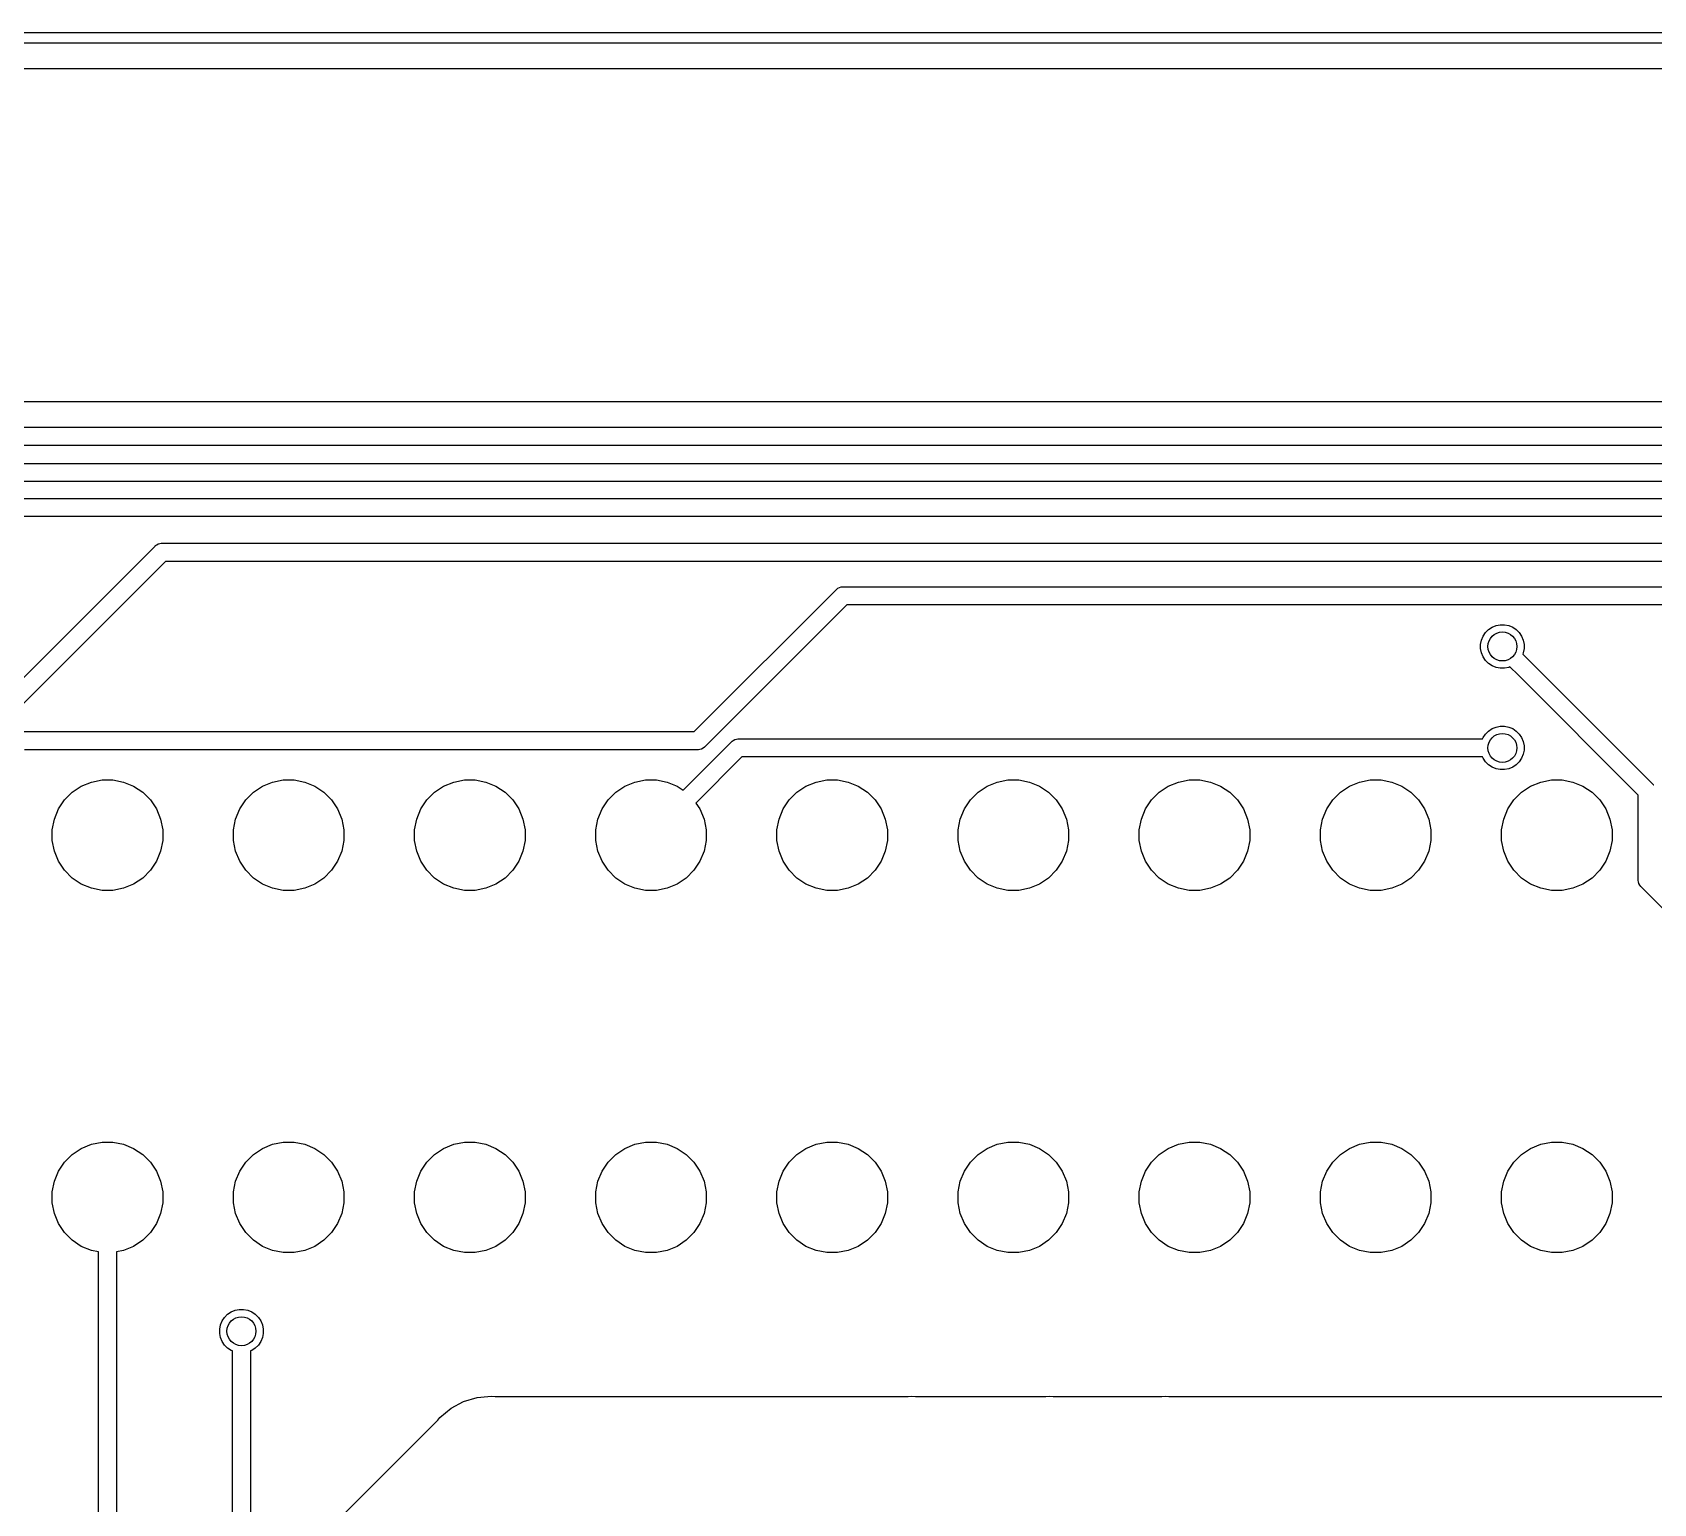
# Model space of a CAD drawing. Extents: x 3.36 to 8.33, y -5.94 to -3.6.
# Drawn here: x 5.56 to 6.44, y -4.399 to -3.599 of the extents above; entities that cross this region are included whole.
import ezdxf

# ---------------------------------------------------------------- set-up
doc = ezdxf.new("R2010")
doc.units = 0
doc.header["$MEASUREMENT"] = 0
doc.layers.add('BLACK', color=7, linetype='CONTINUOUS')

msp = doc.modelspace()

# ---------------------------------------------------------------- linework, layer by layer
at = {"layer": 'BLACK', "linetype": 'CONTINUOUS'}
for p, q in [((3.36629, -3.59941), (8.32663, -3.59941)), ((8.32382, -3.60531), (3.36909, -3.60531)), ((3.38484, -3.61909), (8.30807, -3.61909)), ((7.33757, -3.8002), (4.76283, -3.8002)), ((4.76205, -3.81398), (7.33834, -3.81398)), ((7.33654, -3.82382), (4.76385, -3.82382)), ((4.84079, -3.83366), (7.25566, -3.83366)), ((7.25387, -3.8435), (4.84259, -3.8435)), ((4.92021, -3.85267), (7.18412, -3.85267)), ((7.18232, -3.86251), (4.92201, -3.86251)), ((5.52552, -3.97933), (5.62627, -3.87858)), ((5.62627, -3.87858), (5.62642, -3.87839)), ((5.62642, -3.87839), (5.62661, -3.87824)), ((5.62661, -3.87824), (5.62717, -3.87778)), ((5.62661, -3.87824), (5.62661, -3.87824)), ((5.62717, -3.87778), (5.62803, -3.87732)), ((5.62717, -3.87778), (5.62717, -3.87778)), ((5.62717, -3.87778), (5.62717, -3.87778)), ((5.62803, -3.87732), (5.62896, -3.87704)), ((5.62896, -3.87704), (5.62968, -3.87697)), ((5.62968, -3.87697), (5.62992, -3.87694)), ((5.62968, -3.87697), (5.62968, -3.87697)), ((5.62992, -3.87694), (5.63016, -3.87697)), ((5.63016, -3.87697), (7.11393, -3.87697)), ((5.63196, -3.88681), (5.53121, -3.98756)), ((7.11213, -3.88681), (5.63196, -3.88681)), ((5.99669, -3.90186), (5.99725, -3.9014)), ((5.99725, -3.9014), (5.99811, -3.90094)), ((5.99811, -3.90094), (5.99904, -3.90066)), ((5.99904, -3.90066), (5.99976, -3.90059)), ((5.99976, -3.90059), (6, -3.90057)), ((5.99976, -3.90059), (5.99976, -3.90059)), ((6, -3.90057), (6.00024, -3.90059)), ((6.00024, -3.90059), (7.08736, -3.90059)), ((5.91922, -3.97933), (5.99635, -3.9022)), ((6.00204, -3.91043), (5.92491, -3.98756)), ((5.99635, -3.9022), (5.9965, -3.90202)), ((5.9965, -3.90202), (5.99669, -3.90186)), ((5.99669, -3.90186), (5.99669, -3.90186)), ((7.08557, -3.91043), (6.00204, -3.91043)), ((6.34691, -3.92963), (6.3478, -3.92748)), ((6.3478, -3.92748), (6.34909, -3.92554)), ((6.34909, -3.92554), (6.35074, -3.9239)), ((6.35074, -3.9239), (6.35267, -3.9226)), ((6.35267, -3.9226), (6.35482, -3.92171)), ((6.35482, -3.92171), (6.3571, -3.92126)), ((6.3571, -3.92126), (6.35943, -3.92126)), ((6.35943, -3.92126), (6.36171, -3.92171)), ((6.36171, -3.92171), (6.36386, -3.9226)), ((6.36386, -3.9226), (6.3658, -3.9239)), ((6.3658, -3.9239), (6.36744, -3.92554)), ((6.36744, -3.92554), (6.36873, -3.92748)), ((6.36873, -3.92748), (6.36962, -3.92963)), ((6.34646, -3.93191), (6.34691, -3.92963)), ((6.34646, -3.93423), (6.34646, -3.93191)), ((6.34691, -3.93652), (6.34646, -3.93423)), ((6.3478, -3.93867), (6.34691, -3.93652)), ((6.36962, -3.93652), (6.36935, -3.93719)), ((6.36962, -3.92963), (6.37008, -3.93191)), ((6.37008, -3.93423), (6.36962, -3.93652)), ((6.37008, -3.93191), (6.37008, -3.93423)), ((6.34909, -3.9406), (6.3478, -3.93867)), ((6.35074, -3.94225), (6.34909, -3.9406)), ((6.35267, -3.94354), (6.35074, -3.94225)), ((6.35482, -3.94443), (6.35267, -3.94354)), ((6.3571, -3.94488), (6.35482, -3.94443)), ((6.35943, -3.94488), (6.3571, -3.94488)), ((6.36171, -3.94443), (6.35943, -3.94488)), ((6.36239, -3.94415), (6.36171, -3.94443)), ((6.36677, -3.94853), (6.36239, -3.94415)), ((6.36935, -3.93719), (6.37373, -3.94157)), ((6.37373, -3.94157), (6.37373, -3.94157)), ((6.37373, -3.94157), (6.44032, -4.00816)), ((6.43209, -4.01385), (6.36677, -3.94853)), ((6.36677, -3.94853), (6.36677, -3.94853)), ((5.55358, -3.97933), (5.91922, -3.97933)), ((6.3478, -3.98259), (6.34909, -3.98066)), ((6.34909, -3.98066), (6.35074, -3.97901)), ((6.35074, -3.97901), (6.35267, -3.97772)), ((6.35267, -3.97772), (6.35482, -3.97683)), ((6.35482, -3.97683), (6.3571, -3.97638)), ((6.3571, -3.97638), (6.35943, -3.97638)), ((6.35943, -3.97638), (6.36171, -3.97683)), ((6.36171, -3.97683), (6.36386, -3.97772)), ((6.36386, -3.97772), (6.3658, -3.97901)), ((6.3658, -3.97901), (6.36744, -3.98066)), ((6.36744, -3.98066), (6.36873, -3.98259)), ((5.92102, -3.98917), (5.55537, -3.98917)), ((5.91317, -4.01116), (5.93945, -3.98488)), ((5.92126, -3.9892), (5.92102, -3.98917)), ((5.9215, -3.98917), (5.92126, -3.9892)), ((5.92222, -3.9891), (5.9215, -3.98917)), ((5.9215, -3.98917), (5.9215, -3.98917)), ((5.92315, -3.98882), (5.92222, -3.9891)), ((5.92401, -3.98836), (5.92315, -3.98882)), ((5.92476, -3.98775), (5.92401, -3.98836)), ((5.92491, -3.98756), (5.92476, -3.98775)), ((5.93945, -3.98488), (5.9396, -3.98469)), ((5.9396, -3.98469), (5.93979, -3.98454)), ((5.93979, -3.98454), (5.94034, -3.98409)), ((5.93979, -3.98454), (5.93979, -3.98454)), ((5.94034, -3.98409), (5.94035, -3.98408)), ((5.94035, -3.98408), (5.94121, -3.98362)), ((5.94121, -3.98362), (5.94213, -3.98334)), ((5.94213, -3.98334), (5.94286, -3.98327)), ((5.94286, -3.98327), (5.9431, -3.98324)), ((5.94286, -3.98327), (5.94286, -3.98327)), ((5.9431, -3.98324), (5.94334, -3.98327)), ((5.94334, -3.98327), (6.34752, -3.98327)), ((6.34752, -3.98327), (6.3478, -3.98259)), ((6.36873, -3.98259), (6.36962, -3.98474)), ((6.36962, -3.98474), (6.37008, -3.98703)), ((6.37008, -3.98935), (6.36962, -3.99163)), ((6.37008, -3.98703), (6.37008, -3.98935)), ((5.94514, -3.99311), (5.92013, -4.01812)), ((6.34752, -3.99311), (5.94514, -3.99311)), ((6.3478, -3.99378), (6.34752, -3.99311)), ((6.34909, -3.99572), (6.3478, -3.99378)), ((6.35074, -3.99736), (6.34909, -3.99572)), ((6.35267, -3.99866), (6.35074, -3.99736)), ((6.3658, -3.99736), (6.36386, -3.99866)), ((6.36744, -3.99572), (6.3658, -3.99736)), ((6.36873, -3.99378), (6.36744, -3.99572)), ((6.36962, -3.99163), (6.36873, -3.99378)), ((5.58623, -4.00899), (5.59169, -4.00673)), ((5.59169, -4.00673), (5.59748, -4.00557)), ((5.59748, -4.00557), (5.60339, -4.00557)), ((5.60339, -4.00557), (5.60919, -4.00673)), ((5.60919, -4.00673), (5.61465, -4.00899)), ((5.68465, -4.00899), (5.69011, -4.00673)), ((5.69011, -4.00673), (5.69591, -4.00557)), ((5.69591, -4.00557), (5.70182, -4.00557)), ((5.70182, -4.00557), (5.70761, -4.00673)), ((5.70761, -4.00673), (5.71307, -4.00899)), ((5.78308, -4.00899), (5.78854, -4.00673)), ((5.78854, -4.00673), (5.79433, -4.00557)), ((5.79433, -4.00557), (5.80024, -4.00557)), ((5.80024, -4.00557), (5.80604, -4.00673)), ((5.80604, -4.00673), (5.8115, -4.00899)), ((5.8815, -4.00899), (5.88696, -4.00673)), ((5.88696, -4.00673), (5.89276, -4.00557)), ((5.89276, -4.00557), (5.89867, -4.00557)), ((5.89867, -4.00557), (5.90446, -4.00673)), ((5.90446, -4.00673), (5.90992, -4.00899)), ((5.97993, -4.00899), (5.98539, -4.00673)), ((5.98539, -4.00673), (5.99118, -4.00557)), ((5.99118, -4.00557), (5.99709, -4.00557)), ((5.99709, -4.00557), (6.00289, -4.00673)), ((6.00289, -4.00673), (6.00835, -4.00899)), ((6.07835, -4.00899), (6.08381, -4.00673)), ((6.08381, -4.00673), (6.08961, -4.00557)), ((6.08961, -4.00557), (6.09552, -4.00557)), ((6.09552, -4.00557), (6.10131, -4.00673)), ((6.10131, -4.00673), (6.10677, -4.00899)), ((6.17678, -4.00899), (6.18224, -4.00673)), ((6.18224, -4.00673), (6.18803, -4.00557)), ((6.18803, -4.00557), (6.19394, -4.00557)), ((6.19394, -4.00557), (6.19974, -4.00673)), ((6.19974, -4.00673), (6.2052, -4.00899)), ((6.2752, -4.00899), (6.28066, -4.00673)), ((6.28066, -4.00673), (6.28646, -4.00557)), ((6.28646, -4.00557), (6.29237, -4.00557)), ((6.29237, -4.00557), (6.29816, -4.00673)), ((6.29816, -4.00673), (6.30362, -4.00899)), ((6.35482, -3.99955), (6.35267, -3.99866)), ((6.3571, -4), (6.35482, -3.99955)), ((6.35943, -4), (6.3571, -4)), ((6.36171, -3.99955), (6.35943, -4)), ((6.36386, -3.99866), (6.36171, -3.99955)), ((6.37363, -4.00899), (6.37909, -4.00673)), ((6.37909, -4.00673), (6.38488, -4.00557)), ((6.38488, -4.00557), (6.39079, -4.00557)), ((6.39079, -4.00557), (6.39659, -4.00673)), ((6.39659, -4.00673), (6.40205, -4.00899)), ((5.57713, -4.01645), (5.58131, -4.01227)), ((5.58131, -4.01227), (5.58623, -4.00899)), ((5.61465, -4.00899), (5.61956, -4.01227)), ((5.61956, -4.01227), (5.62374, -4.01645)), ((5.67556, -4.01645), (5.67974, -4.01227)), ((5.67974, -4.01227), (5.68465, -4.00899)), ((5.71307, -4.00899), (5.71799, -4.01227)), ((5.71799, -4.01227), (5.72216, -4.01645)), ((5.77398, -4.01645), (5.77816, -4.01227)), ((5.77816, -4.01227), (5.78308, -4.00899)), ((5.8115, -4.00899), (5.81641, -4.01227)), ((5.81641, -4.01227), (5.82059, -4.01645)), ((5.87241, -4.01645), (5.87659, -4.01227)), ((5.87659, -4.01227), (5.8815, -4.00899)), ((5.90992, -4.00899), (5.91317, -4.01116)), ((5.97084, -4.01645), (5.97501, -4.01227)), ((5.97501, -4.01227), (5.97993, -4.00899)), ((6.00835, -4.00899), (6.01326, -4.01227)), ((6.01326, -4.01227), (6.01744, -4.01645)), ((6.06926, -4.01645), (6.07344, -4.01227)), ((6.07344, -4.01227), (6.07835, -4.00899)), ((6.10677, -4.00899), (6.11169, -4.01227)), ((6.11169, -4.01227), (6.11587, -4.01645)), ((6.16769, -4.01645), (6.17186, -4.01227)), ((6.17186, -4.01227), (6.17678, -4.00899)), ((6.2052, -4.00899), (6.21011, -4.01227)), ((6.21011, -4.01227), (6.21429, -4.01645)), ((6.26611, -4.01645), (6.27029, -4.01227)), ((6.27029, -4.01227), (6.2752, -4.00899)), ((6.30362, -4.00899), (6.30854, -4.01227)), ((6.30854, -4.01227), (6.31272, -4.01645)), ((6.36454, -4.01645), (6.36871, -4.01227)), ((6.36871, -4.01227), (6.37363, -4.00899)), ((6.40205, -4.00899), (6.40696, -4.01227)), ((6.40696, -4.01227), (6.41114, -4.01645)), ((6.43209, -4.0598), (6.43209, -4.01385)), ((6.44032, -4.00816), (6.4405, -4.00831)), ((5.57159, -4.02682), (5.57385, -4.02136)), ((5.57385, -4.02136), (5.57713, -4.01645)), ((5.62374, -4.01645), (5.62702, -4.02136)), ((5.62702, -4.02136), (5.62928, -4.02682)), ((5.67002, -4.02682), (5.67228, -4.02136)), ((5.67228, -4.02136), (5.67556, -4.01645)), ((5.72216, -4.01645), (5.72545, -4.02136)), ((5.72545, -4.02136), (5.72771, -4.02682)), ((5.76844, -4.02682), (5.7707, -4.02136)), ((5.7707, -4.02136), (5.77398, -4.01645)), ((5.82059, -4.01645), (5.82387, -4.02136)), ((5.82387, -4.02136), (5.82613, -4.02682)), ((5.86687, -4.02682), (5.86913, -4.02136)), ((5.86913, -4.02136), (5.87241, -4.01645)), ((5.92013, -4.01812), (5.9223, -4.02136)), ((5.9223, -4.02136), (5.92456, -4.02682)), ((5.96529, -4.02682), (5.96755, -4.02136)), ((5.96755, -4.02136), (5.97084, -4.01645)), ((6.01744, -4.01645), (6.02072, -4.02136)), ((6.02072, -4.02136), (6.02298, -4.02682)), ((6.06372, -4.02682), (6.06598, -4.02136)), ((6.06598, -4.02136), (6.06926, -4.01645)), ((6.11587, -4.01645), (6.11915, -4.02136)), ((6.11915, -4.02136), (6.12141, -4.02682)), ((6.16214, -4.02682), (6.1644, -4.02136)), ((6.1644, -4.02136), (6.16769, -4.01645)), ((6.21429, -4.01645), (6.21757, -4.02136)), ((6.21757, -4.02136), (6.21984, -4.02682)), ((6.26057, -4.02682), (6.26283, -4.02136)), ((6.26283, -4.02136), (6.26611, -4.01645)), ((6.31272, -4.01645), (6.316, -4.02136)), ((6.316, -4.02136), (6.31826, -4.02682)), ((6.35899, -4.02682), (6.36125, -4.02136)), ((6.36125, -4.02136), (6.36454, -4.01645)), ((6.41114, -4.01645), (6.41442, -4.02136)), ((6.41442, -4.02136), (6.41669, -4.02682)), ((5.57044, -4.03262), (5.57159, -4.02682)), ((5.57044, -4.03853), (5.57044, -4.03262)), ((5.62928, -4.02682), (5.63044, -4.03262)), ((5.63044, -4.03262), (5.63044, -4.03853)), ((5.66886, -4.03262), (5.67002, -4.02682)), ((5.66886, -4.03853), (5.66886, -4.03262)), ((5.72771, -4.02682), (5.72886, -4.03262)), ((5.72886, -4.03262), (5.72886, -4.03853)), ((5.76729, -4.03262), (5.76844, -4.02682)), ((5.76729, -4.03853), (5.76729, -4.03262)), ((5.82613, -4.02682), (5.82729, -4.03262)), ((5.82729, -4.03262), (5.82729, -4.03853)), ((5.86571, -4.03262), (5.86687, -4.02682)), ((5.86571, -4.03853), (5.86571, -4.03262)), ((5.92456, -4.02682), (5.92571, -4.03262)), ((5.92571, -4.03262), (5.92571, -4.03853)), ((5.96414, -4.03262), (5.96529, -4.02682)), ((5.96414, -4.03853), (5.96414, -4.03262)), ((6.02298, -4.02682), (6.02414, -4.03262)), ((6.02414, -4.03262), (6.02414, -4.03853)), ((6.06256, -4.03262), (6.06372, -4.02682)), ((6.06256, -4.03853), (6.06256, -4.03262)), ((6.12141, -4.02682), (6.12256, -4.03262)), ((6.12256, -4.03262), (6.12256, -4.03853)), ((6.16099, -4.03262), (6.16214, -4.02682)), ((6.16099, -4.03853), (6.16099, -4.03262)), ((6.21984, -4.02682), (6.22099, -4.03262)), ((6.22099, -4.03262), (6.22099, -4.03853)), ((6.25941, -4.03262), (6.26057, -4.02682)), ((6.25941, -4.03853), (6.25941, -4.03262)), ((6.31826, -4.02682), (6.31941, -4.03262)), ((6.31941, -4.03262), (6.31941, -4.03853)), ((6.35784, -4.03262), (6.35899, -4.02682)), ((6.35784, -4.03853), (6.35784, -4.03262)), ((6.41669, -4.02682), (6.41784, -4.03262)), ((6.41784, -4.03262), (6.41784, -4.03853)), ((5.57159, -4.04433), (5.57044, -4.03853)), ((5.63044, -4.03853), (5.62928, -4.04433)), ((5.67002, -4.04433), (5.66886, -4.03853)), ((5.72886, -4.03853), (5.72771, -4.04433)), ((5.76844, -4.04433), (5.76729, -4.03853)), ((5.82729, -4.03853), (5.82613, -4.04433)), ((5.86687, -4.04433), (5.86571, -4.03853)), ((5.92571, -4.03853), (5.92456, -4.04433)), ((5.96529, -4.04433), (5.96414, -4.03853)), ((6.02414, -4.03853), (6.02298, -4.04433)), ((6.06372, -4.04433), (6.06256, -4.03853)), ((6.12256, -4.03853), (6.12141, -4.04433)), ((6.16214, -4.04433), (6.16099, -4.03853)), ((6.22099, -4.03853), (6.21984, -4.04433)), ((6.26057, -4.04433), (6.25941, -4.03853)), ((6.31941, -4.03853), (6.31826, -4.04433)), ((6.35899, -4.04433), (6.35784, -4.03853)), ((6.41784, -4.03853), (6.41669, -4.04433)), ((5.57385, -4.04979), (5.57159, -4.04433)), ((5.57713, -4.0547), (5.57385, -4.04979)), ((5.62702, -4.04979), (5.62374, -4.0547)), ((5.62928, -4.04433), (5.62702, -4.04979)), ((5.67228, -4.04979), (5.67002, -4.04433)), ((5.67556, -4.0547), (5.67228, -4.04979)), ((5.72545, -4.04979), (5.72216, -4.0547)), ((5.72771, -4.04433), (5.72545, -4.04979)), ((5.7707, -4.04979), (5.76844, -4.04433)), ((5.77398, -4.0547), (5.7707, -4.04979)), ((5.82387, -4.04979), (5.82059, -4.0547)), ((5.82613, -4.04433), (5.82387, -4.04979)), ((5.86913, -4.04979), (5.86687, -4.04433)), ((5.87241, -4.0547), (5.86913, -4.04979)), ((5.9223, -4.04979), (5.91902, -4.0547)), ((5.92456, -4.04433), (5.9223, -4.04979)), ((5.96755, -4.04979), (5.96529, -4.04433)), ((5.97084, -4.0547), (5.96755, -4.04979)), ((6.02072, -4.04979), (6.01744, -4.0547)), ((6.02298, -4.04433), (6.02072, -4.04979)), ((6.06598, -4.04979), (6.06372, -4.04433)), ((6.06926, -4.0547), (6.06598, -4.04979)), ((6.11915, -4.04979), (6.11587, -4.0547)), ((6.12141, -4.04433), (6.11915, -4.04979)), ((6.1644, -4.04979), (6.16214, -4.04433)), ((6.16769, -4.0547), (6.1644, -4.04979)), ((6.21757, -4.04979), (6.21429, -4.0547)), ((6.21984, -4.04433), (6.21757, -4.04979)), ((6.26283, -4.04979), (6.26057, -4.04433)), ((6.26611, -4.0547), (6.26283, -4.04979)), ((6.316, -4.04979), (6.31272, -4.0547)), ((6.31826, -4.04433), (6.316, -4.04979)), ((6.36125, -4.04979), (6.35899, -4.04433)), ((6.36454, -4.0547), (6.36125, -4.04979)), ((6.41442, -4.04979), (6.41114, -4.0547)), ((6.41669, -4.04433), (6.41442, -4.04979)), ((5.58131, -4.05888), (5.57713, -4.0547)), ((5.58623, -4.06216), (5.58131, -4.05888)), ((5.61956, -4.05888), (5.61465, -4.06216)), ((5.62374, -4.0547), (5.61956, -4.05888)), ((5.67974, -4.05888), (5.67556, -4.0547)), ((5.68465, -4.06216), (5.67974, -4.05888)), ((5.71799, -4.05888), (5.71307, -4.06216)), ((5.72216, -4.0547), (5.71799, -4.05888)), ((5.77816, -4.05888), (5.77398, -4.0547)), ((5.78308, -4.06216), (5.77816, -4.05888)), ((5.81641, -4.05888), (5.8115, -4.06216)), ((5.82059, -4.0547), (5.81641, -4.05888)), ((5.87659, -4.05888), (5.87241, -4.0547)), ((5.8815, -4.06216), (5.87659, -4.05888)), ((5.91484, -4.05888), (5.90992, -4.06216)), ((5.91902, -4.0547), (5.91484, -4.05888)), ((5.97501, -4.05888), (5.97084, -4.0547)), ((5.97993, -4.06216), (5.97501, -4.05888)), ((6.01326, -4.05888), (6.00835, -4.06216)), ((6.01744, -4.0547), (6.01326, -4.05888)), ((6.07344, -4.05888), (6.06926, -4.0547)), ((6.07835, -4.06216), (6.07344, -4.05888)), ((6.11169, -4.05888), (6.10677, -4.06216)), ((6.11587, -4.0547), (6.11169, -4.05888)), ((6.17186, -4.05888), (6.16769, -4.0547)), ((6.17678, -4.06216), (6.17186, -4.05888)), ((6.21011, -4.05888), (6.2052, -4.06216)), ((6.21429, -4.0547), (6.21011, -4.05888)), ((6.27029, -4.05888), (6.26611, -4.0547)), ((6.2752, -4.06216), (6.27029, -4.05888)), ((6.30854, -4.05888), (6.30362, -4.06216)), ((6.31272, -4.0547), (6.30854, -4.05888)), ((6.36871, -4.05888), (6.36454, -4.0547)), ((6.37363, -4.06216), (6.36871, -4.05888)), ((6.40696, -4.05888), (6.40205, -4.06216)), ((6.41114, -4.0547), (6.40696, -4.05888)), ((6.43206, -4.06004), (6.43209, -4.0598)), ((6.43209, -4.06028), (6.43206, -4.06004)), ((5.59169, -4.06442), (5.58623, -4.06216)), ((5.59748, -4.06557), (5.59169, -4.06442)), ((5.60339, -4.06557), (5.59748, -4.06557)), ((5.60919, -4.06442), (5.60339, -4.06557)), ((5.61465, -4.06216), (5.60919, -4.06442)), ((5.69011, -4.06442), (5.68465, -4.06216)), ((5.69591, -4.06557), (5.69011, -4.06442)), ((5.70182, -4.06557), (5.69591, -4.06557)), ((5.70761, -4.06442), (5.70182, -4.06557)), ((5.71307, -4.06216), (5.70761, -4.06442)), ((5.78854, -4.06442), (5.78308, -4.06216)), ((5.79433, -4.06557), (5.78854, -4.06442)), ((5.80024, -4.06557), (5.79433, -4.06557)), ((5.80604, -4.06442), (5.80024, -4.06557)), ((5.8115, -4.06216), (5.80604, -4.06442)), ((5.88696, -4.06442), (5.8815, -4.06216)), ((5.89276, -4.06557), (5.88696, -4.06442)), ((5.89867, -4.06557), (5.89276, -4.06557)), ((5.90446, -4.06442), (5.89867, -4.06557)), ((5.90992, -4.06216), (5.90446, -4.06442)), ((5.98539, -4.06442), (5.97993, -4.06216)), ((5.99118, -4.06557), (5.98539, -4.06442)), ((5.99709, -4.06557), (5.99118, -4.06557)), ((6.00289, -4.06442), (5.99709, -4.06557)), ((6.00835, -4.06216), (6.00289, -4.06442)), ((6.08381, -4.06442), (6.07835, -4.06216)), ((6.08961, -4.06557), (6.08381, -4.06442)), ((6.09552, -4.06557), (6.08961, -4.06557)), ((6.10131, -4.06442), (6.09552, -4.06557)), ((6.10677, -4.06216), (6.10131, -4.06442)), ((6.18224, -4.06442), (6.17678, -4.06216)), ((6.18803, -4.06557), (6.18224, -4.06442)), ((6.19394, -4.06557), (6.18803, -4.06557)), ((6.19974, -4.06442), (6.19394, -4.06557)), ((6.2052, -4.06216), (6.19974, -4.06442)), ((6.28066, -4.06442), (6.2752, -4.06216)), ((6.28646, -4.06557), (6.28066, -4.06442)), ((6.29237, -4.06557), (6.28646, -4.06557)), ((6.29816, -4.06442), (6.29237, -4.06557)), ((6.30362, -4.06216), (6.29816, -4.06442)), ((6.37909, -4.06442), (6.37363, -4.06216)), ((6.38488, -4.06557), (6.37909, -4.06442)), ((6.39079, -4.06557), (6.38488, -4.06557)), ((6.39659, -4.06442), (6.39079, -4.06557)), ((6.40205, -4.06216), (6.39659, -4.06442)), ((6.43216, -4.061), (6.43209, -4.06028)), ((6.43209, -4.06028), (6.43209, -4.06028)), ((6.43244, -4.06193), (6.43216, -4.061)), ((6.4329, -4.06279), (6.43244, -4.06193)), ((6.43351, -4.06354), (6.4329, -4.06279)), ((6.4337, -4.06369), (6.43351, -4.06354)), ((6.48134, -4.11133), (6.4337, -4.06369)), ((5.57713, -4.2133), (5.58131, -4.20912)), ((5.58131, -4.20912), (5.58623, -4.20584)), ((5.58623, -4.20584), (5.59169, -4.20358)), ((5.59169, -4.20358), (5.59748, -4.20243)), ((5.59748, -4.20243), (5.60339, -4.20243)), ((5.60339, -4.20243), (5.60919, -4.20358)), ((5.60919, -4.20358), (5.61465, -4.20584)), ((5.61465, -4.20584), (5.61956, -4.20912)), ((5.61956, -4.20912), (5.62374, -4.2133)), ((5.67556, -4.2133), (5.67974, -4.20912)), ((5.67974, -4.20912), (5.68465, -4.20584)), ((5.68465, -4.20584), (5.69011, -4.20358)), ((5.69011, -4.20358), (5.69591, -4.20243)), ((5.69591, -4.20243), (5.70182, -4.20243)), ((5.70182, -4.20243), (5.70761, -4.20358)), ((5.70761, -4.20358), (5.71307, -4.20584)), ((5.71307, -4.20584), (5.71799, -4.20912)), ((5.71799, -4.20912), (5.72216, -4.2133)), ((5.77398, -4.2133), (5.77816, -4.20912)), ((5.77816, -4.20912), (5.78308, -4.20584)), ((5.78308, -4.20584), (5.78854, -4.20358)), ((5.78854, -4.20358), (5.79433, -4.20243)), ((5.79433, -4.20243), (5.80024, -4.20243)), ((5.80024, -4.20243), (5.80604, -4.20358)), ((5.80604, -4.20358), (5.8115, -4.20584)), ((5.8115, -4.20584), (5.81641, -4.20912)), ((5.81641, -4.20912), (5.82059, -4.2133)), ((5.87241, -4.2133), (5.87659, -4.20912)), ((5.87659, -4.20912), (5.8815, -4.20584)), ((5.8815, -4.20584), (5.88696, -4.20358)), ((5.88696, -4.20358), (5.89276, -4.20243)), ((5.89276, -4.20243), (5.89867, -4.20243)), ((5.89867, -4.20243), (5.90446, -4.20358)), ((5.90446, -4.20358), (5.90992, -4.20584)), ((5.90992, -4.20584), (5.91484, -4.20912)), ((5.91484, -4.20912), (5.91902, -4.2133)), ((5.97084, -4.2133), (5.97501, -4.20912)), ((5.97501, -4.20912), (5.97993, -4.20584)), ((5.97993, -4.20584), (5.98539, -4.20358)), ((5.98539, -4.20358), (5.99118, -4.20243)), ((5.99118, -4.20243), (5.99709, -4.20243)), ((5.99709, -4.20243), (6.00289, -4.20358)), ((6.00289, -4.20358), (6.00835, -4.20584)), ((6.00835, -4.20584), (6.01326, -4.20912)), ((6.01326, -4.20912), (6.01744, -4.2133)), ((6.06926, -4.2133), (6.07344, -4.20912)), ((6.07344, -4.20912), (6.07835, -4.20584)), ((6.07835, -4.20584), (6.08381, -4.20358)), ((6.08381, -4.20358), (6.08961, -4.20243)), ((6.08961, -4.20243), (6.09552, -4.20243)), ((6.09552, -4.20243), (6.10131, -4.20358)), ((6.10131, -4.20358), (6.10677, -4.20584)), ((6.10677, -4.20584), (6.11169, -4.20912)), ((6.11169, -4.20912), (6.11587, -4.2133)), ((6.16769, -4.2133), (6.17186, -4.20912)), ((6.17186, -4.20912), (6.17678, -4.20584)), ((6.17678, -4.20584), (6.18224, -4.20358)), ((6.18224, -4.20358), (6.18803, -4.20243)), ((6.18803, -4.20243), (6.19394, -4.20243)), ((6.19394, -4.20243), (6.19974, -4.20358)), ((6.19974, -4.20358), (6.2052, -4.20584)), ((6.2052, -4.20584), (6.21011, -4.20912)), ((6.21011, -4.20912), (6.21429, -4.2133)), ((6.26611, -4.2133), (6.27029, -4.20912)), ((6.27029, -4.20912), (6.2752, -4.20584)), ((6.2752, -4.20584), (6.28066, -4.20358)), ((6.28066, -4.20358), (6.28646, -4.20243)), ((6.28646, -4.20243), (6.29237, -4.20243)), ((6.29237, -4.20243), (6.29816, -4.20358)), ((6.29816, -4.20358), (6.30362, -4.20584)), ((6.30362, -4.20584), (6.30854, -4.20912)), ((6.30854, -4.20912), (6.31272, -4.2133)), ((6.36454, -4.2133), (6.36871, -4.20912)), ((6.36871, -4.20912), (6.37363, -4.20584)), ((6.37363, -4.20584), (6.37909, -4.20358)), ((6.37909, -4.20358), (6.38488, -4.20243)), ((6.38488, -4.20243), (6.39079, -4.20243)), ((6.39079, -4.20243), (6.39659, -4.20358)), ((6.39659, -4.20358), (6.40205, -4.20584)), ((6.40205, -4.20584), (6.40696, -4.20912)), ((6.40696, -4.20912), (6.41114, -4.2133)), ((5.57159, -4.22367), (5.57385, -4.21821)), ((5.57385, -4.21821), (5.57713, -4.2133)), ((5.62374, -4.2133), (5.62702, -4.21821)), ((5.62702, -4.21821), (5.62928, -4.22367)), ((5.67002, -4.22367), (5.67228, -4.21821)), ((5.67228, -4.21821), (5.67556, -4.2133)), ((5.72216, -4.2133), (5.72545, -4.21821)), ((5.72545, -4.21821), (5.72771, -4.22367)), ((5.76844, -4.22367), (5.7707, -4.21821)), ((5.7707, -4.21821), (5.77398, -4.2133)), ((5.82059, -4.2133), (5.82387, -4.21821)), ((5.82387, -4.21821), (5.82613, -4.22367)), ((5.86687, -4.22367), (5.86913, -4.21821)), ((5.86913, -4.21821), (5.87241, -4.2133)), ((5.91902, -4.2133), (5.9223, -4.21821)), ((5.9223, -4.21821), (5.92456, -4.22367)), ((5.96529, -4.22367), (5.96755, -4.21821)), ((5.96755, -4.21821), (5.97084, -4.2133)), ((6.01744, -4.2133), (6.02072, -4.21821)), ((6.02072, -4.21821), (6.02298, -4.22367)), ((6.06372, -4.22367), (6.06598, -4.21821)), ((6.06598, -4.21821), (6.06926, -4.2133)), ((6.11587, -4.2133), (6.11915, -4.21821)), ((6.11915, -4.21821), (6.12141, -4.22367)), ((6.16214, -4.22367), (6.1644, -4.21821)), ((6.1644, -4.21821), (6.16769, -4.2133)), ((6.21429, -4.2133), (6.21757, -4.21821)), ((6.21757, -4.21821), (6.21984, -4.22367)), ((6.26057, -4.22367), (6.26283, -4.21821)), ((6.26283, -4.21821), (6.26611, -4.2133)), ((6.31272, -4.2133), (6.316, -4.21821)), ((6.316, -4.21821), (6.31826, -4.22367)), ((6.35899, -4.22367), (6.36125, -4.21821)), ((6.36125, -4.21821), (6.36454, -4.2133)), ((6.41114, -4.2133), (6.41442, -4.21821)), ((6.41442, -4.21821), (6.41669, -4.22367)), ((5.57044, -4.22947), (5.57159, -4.22367)), ((5.62928, -4.22367), (5.63044, -4.22947)), ((5.66886, -4.22947), (5.67002, -4.22367)), ((5.72771, -4.22367), (5.72886, -4.22947)), ((5.76729, -4.22947), (5.76844, -4.22367)), ((5.82613, -4.22367), (5.82729, -4.22947)), ((5.86571, -4.22947), (5.86687, -4.22367)), ((5.92456, -4.22367), (5.92571, -4.22947)), ((5.96414, -4.22947), (5.96529, -4.22367)), ((6.02298, -4.22367), (6.02414, -4.22947)), ((6.06256, -4.22947), (6.06372, -4.22367)), ((6.12141, -4.22367), (6.12256, -4.22947)), ((6.16099, -4.22947), (6.16214, -4.22367)), ((6.21984, -4.22367), (6.22099, -4.22947)), ((6.25941, -4.22947), (6.26057, -4.22367)), ((6.31826, -4.22367), (6.31941, -4.22947)), ((6.35784, -4.22947), (6.35899, -4.22367)), ((6.41669, -4.22367), (6.41784, -4.22947)), ((5.57044, -4.23538), (5.57044, -4.22947)), ((5.57159, -4.24118), (5.57044, -4.23538)), ((5.63044, -4.23538), (5.62928, -4.24118)), ((5.63044, -4.22947), (5.63044, -4.23538)), ((5.66886, -4.23538), (5.66886, -4.22947)), ((5.67002, -4.24118), (5.66886, -4.23538)), ((5.72886, -4.23538), (5.72771, -4.24118)), ((5.72886, -4.22947), (5.72886, -4.23538)), ((5.76729, -4.23538), (5.76729, -4.22947)), ((5.76844, -4.24118), (5.76729, -4.23538)), ((5.82729, -4.23538), (5.82613, -4.24118)), ((5.82729, -4.22947), (5.82729, -4.23538)), ((5.86571, -4.23538), (5.86571, -4.22947)), ((5.86687, -4.24118), (5.86571, -4.23538)), ((5.92571, -4.23538), (5.92456, -4.24118)), ((5.92571, -4.22947), (5.92571, -4.23538)), ((5.96414, -4.23538), (5.96414, -4.22947)), ((5.96529, -4.24118), (5.96414, -4.23538)), ((6.02414, -4.23538), (6.02298, -4.24118)), ((6.02414, -4.22947), (6.02414, -4.23538)), ((6.06256, -4.23538), (6.06256, -4.22947)), ((6.06372, -4.24118), (6.06256, -4.23538)), ((6.12256, -4.23538), (6.12141, -4.24118)), ((6.12256, -4.22947), (6.12256, -4.23538)), ((6.16099, -4.23538), (6.16099, -4.22947)), ((6.16214, -4.24118), (6.16099, -4.23538)), ((6.22099, -4.23538), (6.21984, -4.24118)), ((6.22099, -4.22947), (6.22099, -4.23538)), ((6.25941, -4.23538), (6.25941, -4.22947)), ((6.26057, -4.24118), (6.25941, -4.23538)), ((6.31941, -4.23538), (6.31826, -4.24118)), ((6.31941, -4.22947), (6.31941, -4.23538)), ((6.35784, -4.23538), (6.35784, -4.22947)), ((6.35899, -4.24118), (6.35784, -4.23538)), ((6.41784, -4.23538), (6.41669, -4.24118)), ((6.41784, -4.22947), (6.41784, -4.23538)), ((5.57385, -4.24664), (5.57159, -4.24118)), ((5.62928, -4.24118), (5.62702, -4.24664)), ((5.67228, -4.24664), (5.67002, -4.24118)), ((5.72771, -4.24118), (5.72545, -4.24664)), ((5.7707, -4.24664), (5.76844, -4.24118)), ((5.82613, -4.24118), (5.82387, -4.24664)), ((5.86913, -4.24664), (5.86687, -4.24118)), ((5.92456, -4.24118), (5.9223, -4.24664)), ((5.96755, -4.24664), (5.96529, -4.24118)), ((6.02298, -4.24118), (6.02072, -4.24664)), ((6.06598, -4.24664), (6.06372, -4.24118)), ((6.12141, -4.24118), (6.11915, -4.24664)), ((6.1644, -4.24664), (6.16214, -4.24118)), ((6.21984, -4.24118), (6.21757, -4.24664)), ((6.26283, -4.24664), (6.26057, -4.24118)), ((6.31826, -4.24118), (6.316, -4.24664)), ((6.36125, -4.24664), (6.35899, -4.24118)), ((6.41669, -4.24118), (6.41442, -4.24664)), ((5.57713, -4.25155), (5.57385, -4.24664)), ((5.58131, -4.25573), (5.57713, -4.25155)), ((5.62374, -4.25155), (5.61956, -4.25573)), ((5.62702, -4.24664), (5.62374, -4.25155)), ((5.67556, -4.25155), (5.67228, -4.24664)), ((5.67974, -4.25573), (5.67556, -4.25155)), ((5.72216, -4.25155), (5.71799, -4.25573)), ((5.72545, -4.24664), (5.72216, -4.25155)), ((5.77398, -4.25155), (5.7707, -4.24664)), ((5.77816, -4.25573), (5.77398, -4.25155)), ((5.82059, -4.25155), (5.81641, -4.25573)), ((5.82387, -4.24664), (5.82059, -4.25155)), ((5.87241, -4.25155), (5.86913, -4.24664)), ((5.87659, -4.25573), (5.87241, -4.25155)), ((5.91902, -4.25155), (5.91484, -4.25573)), ((5.9223, -4.24664), (5.91902, -4.25155)), ((5.97084, -4.25155), (5.96755, -4.24664)), ((5.97501, -4.25573), (5.97084, -4.25155)), ((6.01744, -4.25155), (6.01326, -4.25573)), ((6.02072, -4.24664), (6.01744, -4.25155)), ((6.06926, -4.25155), (6.06598, -4.24664)), ((6.07344, -4.25573), (6.06926, -4.25155)), ((6.11587, -4.25155), (6.11169, -4.25573)), ((6.11915, -4.24664), (6.11587, -4.25155)), ((6.16769, -4.25155), (6.1644, -4.24664)), ((6.17186, -4.25573), (6.16769, -4.25155)), ((6.21429, -4.25155), (6.21011, -4.25573)), ((6.21757, -4.24664), (6.21429, -4.25155)), ((6.26611, -4.25155), (6.26283, -4.24664)), ((6.27029, -4.25573), (6.26611, -4.25155)), ((6.31272, -4.25155), (6.30854, -4.25573)), ((6.316, -4.24664), (6.31272, -4.25155)), ((6.36454, -4.25155), (6.36125, -4.24664)), ((6.36871, -4.25573), (6.36454, -4.25155)), ((6.41114, -4.25155), (6.40696, -4.25573)), ((6.41442, -4.24664), (6.41114, -4.25155)), ((5.58623, -4.25901), (5.58131, -4.25573)), ((5.59169, -4.26127), (5.58623, -4.25901)), ((5.59552, -4.26203), (5.59169, -4.26127)), ((5.59552, -4.61128), (5.59552, -4.26203)), ((5.60919, -4.26127), (5.60536, -4.26203)), ((5.60536, -4.26203), (5.60536, -4.61132)), ((5.61465, -4.25901), (5.60919, -4.26127)), ((5.61956, -4.25573), (5.61465, -4.25901)), ((5.68465, -4.25901), (5.67974, -4.25573)), ((5.69011, -4.26127), (5.68465, -4.25901)), ((5.69591, -4.26243), (5.69011, -4.26127)), ((5.70182, -4.26243), (5.69591, -4.26243)), ((5.70761, -4.26127), (5.70182, -4.26243)), ((5.71307, -4.25901), (5.70761, -4.26127)), ((5.71799, -4.25573), (5.71307, -4.25901)), ((5.78308, -4.25901), (5.77816, -4.25573)), ((5.78854, -4.26127), (5.78308, -4.25901)), ((5.79433, -4.26243), (5.78854, -4.26127)), ((5.80024, -4.26243), (5.79433, -4.26243)), ((5.80604, -4.26127), (5.80024, -4.26243)), ((5.8115, -4.25901), (5.80604, -4.26127)), ((5.81641, -4.25573), (5.8115, -4.25901)), ((5.8815, -4.25901), (5.87659, -4.25573)), ((5.88696, -4.26127), (5.8815, -4.25901)), ((5.89276, -4.26243), (5.88696, -4.26127)), ((5.89867, -4.26243), (5.89276, -4.26243)), ((5.90446, -4.26127), (5.89867, -4.26243)), ((5.90992, -4.25901), (5.90446, -4.26127)), ((5.91484, -4.25573), (5.90992, -4.25901)), ((5.97993, -4.25901), (5.97501, -4.25573)), ((5.98539, -4.26127), (5.97993, -4.25901)), ((5.99118, -4.26243), (5.98539, -4.26127)), ((5.99709, -4.26243), (5.99118, -4.26243)), ((6.00289, -4.26127), (5.99709, -4.26243)), ((6.00835, -4.25901), (6.00289, -4.26127)), ((6.01326, -4.25573), (6.00835, -4.25901)), ((6.07835, -4.25901), (6.07344, -4.25573)), ((6.08381, -4.26127), (6.07835, -4.25901)), ((6.08961, -4.26243), (6.08381, -4.26127)), ((6.09552, -4.26243), (6.08961, -4.26243)), ((6.10131, -4.26127), (6.09552, -4.26243)), ((6.10677, -4.25901), (6.10131, -4.26127)), ((6.11169, -4.25573), (6.10677, -4.25901)), ((6.17678, -4.25901), (6.17186, -4.25573)), ((6.18224, -4.26127), (6.17678, -4.25901)), ((6.18803, -4.26243), (6.18224, -4.26127)), ((6.19394, -4.26243), (6.18803, -4.26243)), ((6.19974, -4.26127), (6.19394, -4.26243)), ((6.2052, -4.25901), (6.19974, -4.26127)), ((6.21011, -4.25573), (6.2052, -4.25901)), ((6.2752, -4.25901), (6.27029, -4.25573)), ((6.28066, -4.26127), (6.2752, -4.25901)), ((6.28646, -4.26243), (6.28066, -4.26127)), ((6.29237, -4.26243), (6.28646, -4.26243)), ((6.29816, -4.26127), (6.29237, -4.26243)), ((6.30362, -4.25901), (6.29816, -4.26127)), ((6.30854, -4.25573), (6.30362, -4.25901)), ((6.37363, -4.25901), (6.36871, -4.25573)), ((6.37909, -4.26127), (6.37363, -4.25901)), ((6.38488, -4.26243), (6.37909, -4.26127)), ((6.39079, -4.26243), (6.38488, -4.26243)), ((6.39659, -4.26127), (6.39079, -4.26243)), ((6.40205, -4.25901), (6.39659, -4.26127)), ((6.40696, -4.25573), (6.40205, -4.25901)), ((5.66276, -4.29952), (5.66405, -4.29759)), ((5.66405, -4.29759), (5.6657, -4.29594)), ((5.6657, -4.29594), (5.66763, -4.29465)), ((5.66763, -4.29465), (5.66978, -4.29376)), ((5.66978, -4.29376), (5.67207, -4.29331)), ((5.67207, -4.29331), (5.67439, -4.29331)), ((5.67439, -4.29331), (5.67667, -4.29376)), ((5.67667, -4.29376), (5.67882, -4.29465)), ((5.67882, -4.29465), (5.68076, -4.29594)), ((5.68076, -4.29594), (5.6824, -4.29759)), ((5.6824, -4.29759), (5.6837, -4.29952)), ((5.66142, -4.30395), (5.66187, -4.30167)), ((5.66142, -4.30628), (5.66142, -4.30395)), ((5.66187, -4.30856), (5.66142, -4.30628)), ((5.66187, -4.30167), (5.66276, -4.29952)), ((5.6837, -4.29952), (5.68459, -4.30167)), ((5.68459, -4.30167), (5.68504, -4.30395)), ((5.68504, -4.30628), (5.68459, -4.30856)), ((5.68504, -4.30395), (5.68504, -4.30628)), ((5.66276, -4.31071), (5.66187, -4.30856)), ((5.66405, -4.31265), (5.66276, -4.31071)), ((5.6657, -4.31429), (5.66405, -4.31265)), ((5.66763, -4.31558), (5.6657, -4.31429)), ((5.66831, -4.31586), (5.66763, -4.31558)), ((5.67882, -4.31558), (5.67815, -4.31586)), ((5.68076, -4.31429), (5.67882, -4.31558)), ((5.6824, -4.31265), (5.68076, -4.31429)), ((5.6837, -4.31071), (5.6824, -4.31265)), ((5.68459, -4.30856), (5.6837, -4.31071)), ((5.66831, -4.62861), (5.66831, -4.31586)), ((5.67815, -4.31586), (5.67815, -4.6295)), ((5.79392, -4.34337), (5.80134, -4.34112)), ((5.80134, -4.34112), (5.80712, -4.34055)), ((5.80712, -4.34055), (5.80906, -4.34036)), ((5.80712, -4.34055), (5.80712, -4.34055)), ((5.80906, -4.34036), (5.81099, -4.34055)), ((5.81099, -4.34055), (6.03547, -4.34055)), ((6.03547, -4.34055), (6.0374, -4.34036)), ((6.0374, -4.34036), (6.03934, -4.34055)), ((6.03934, -4.34055), (6.11027, -4.34055)), ((6.11027, -4.34055), (6.1122, -4.34036)), ((6.1122, -4.34036), (6.11414, -4.34055)), ((6.11414, -4.34055), (6.17326, -4.34055)), ((6.17326, -4.34055), (6.1752, -4.34036)), ((6.1752, -4.34036), (6.17713, -4.34055)), ((6.17713, -4.34055), (6.64374, -4.34055)), ((5.78108, -4.35195), (5.78708, -4.34703)), ((5.78708, -4.34703), (5.79392, -4.34337)), ((5.70581, -4.42749), (5.77985, -4.35345)), ((5.77985, -4.35345), (5.78108, -4.35195))]:
    msp.add_line(p, q, dxfattribs=at)
at = {"layer": 'BLACK'}
for centre in [(6.35827, -3.93307), (6.35827, -3.98819), (5.67323, -4.30512)]:
    msp.add_circle(centre, 0.00787, dxfattribs=at)

doc.saveas('drawing.dxf')
